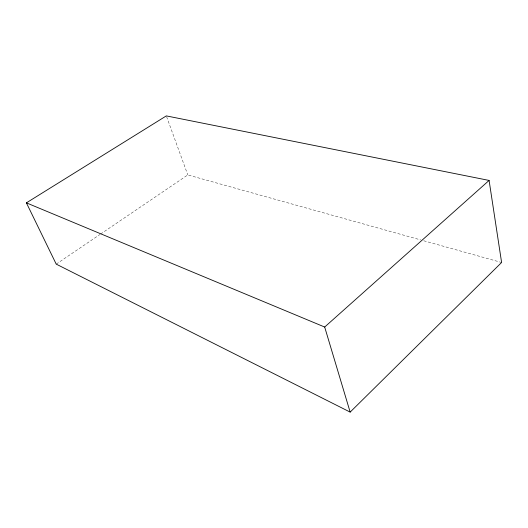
<?xml version="1.0" encoding="UTF-8"?>
<svg xmlns="http://www.w3.org/2000/svg" width="528" height="528" viewBox="0 0 528 528"><rect width="100%" height="100%" fill="white"/><g stroke="black" fill="none" stroke-linecap="round" stroke-linejoin="round"><path stroke-width="0.4" stroke-dasharray="2.64 1.98" d="M56.219 264.125L99.851 234.551M100.531 234.089L187.79 174.933L420.565 239.884M423.746 240.768L501.6 262.489M166.597 116.662L187.79 174.933"/><path stroke-width="0.79" d="M350.156 412.104L501.6 262.489L489.093 180.431L166.32 115.896L26.4 202.851L56.219 264.125L350.156 412.104L324.68 327.037L26.4 202.851M324.68 327.037L489.093 180.431"/></g></svg>
